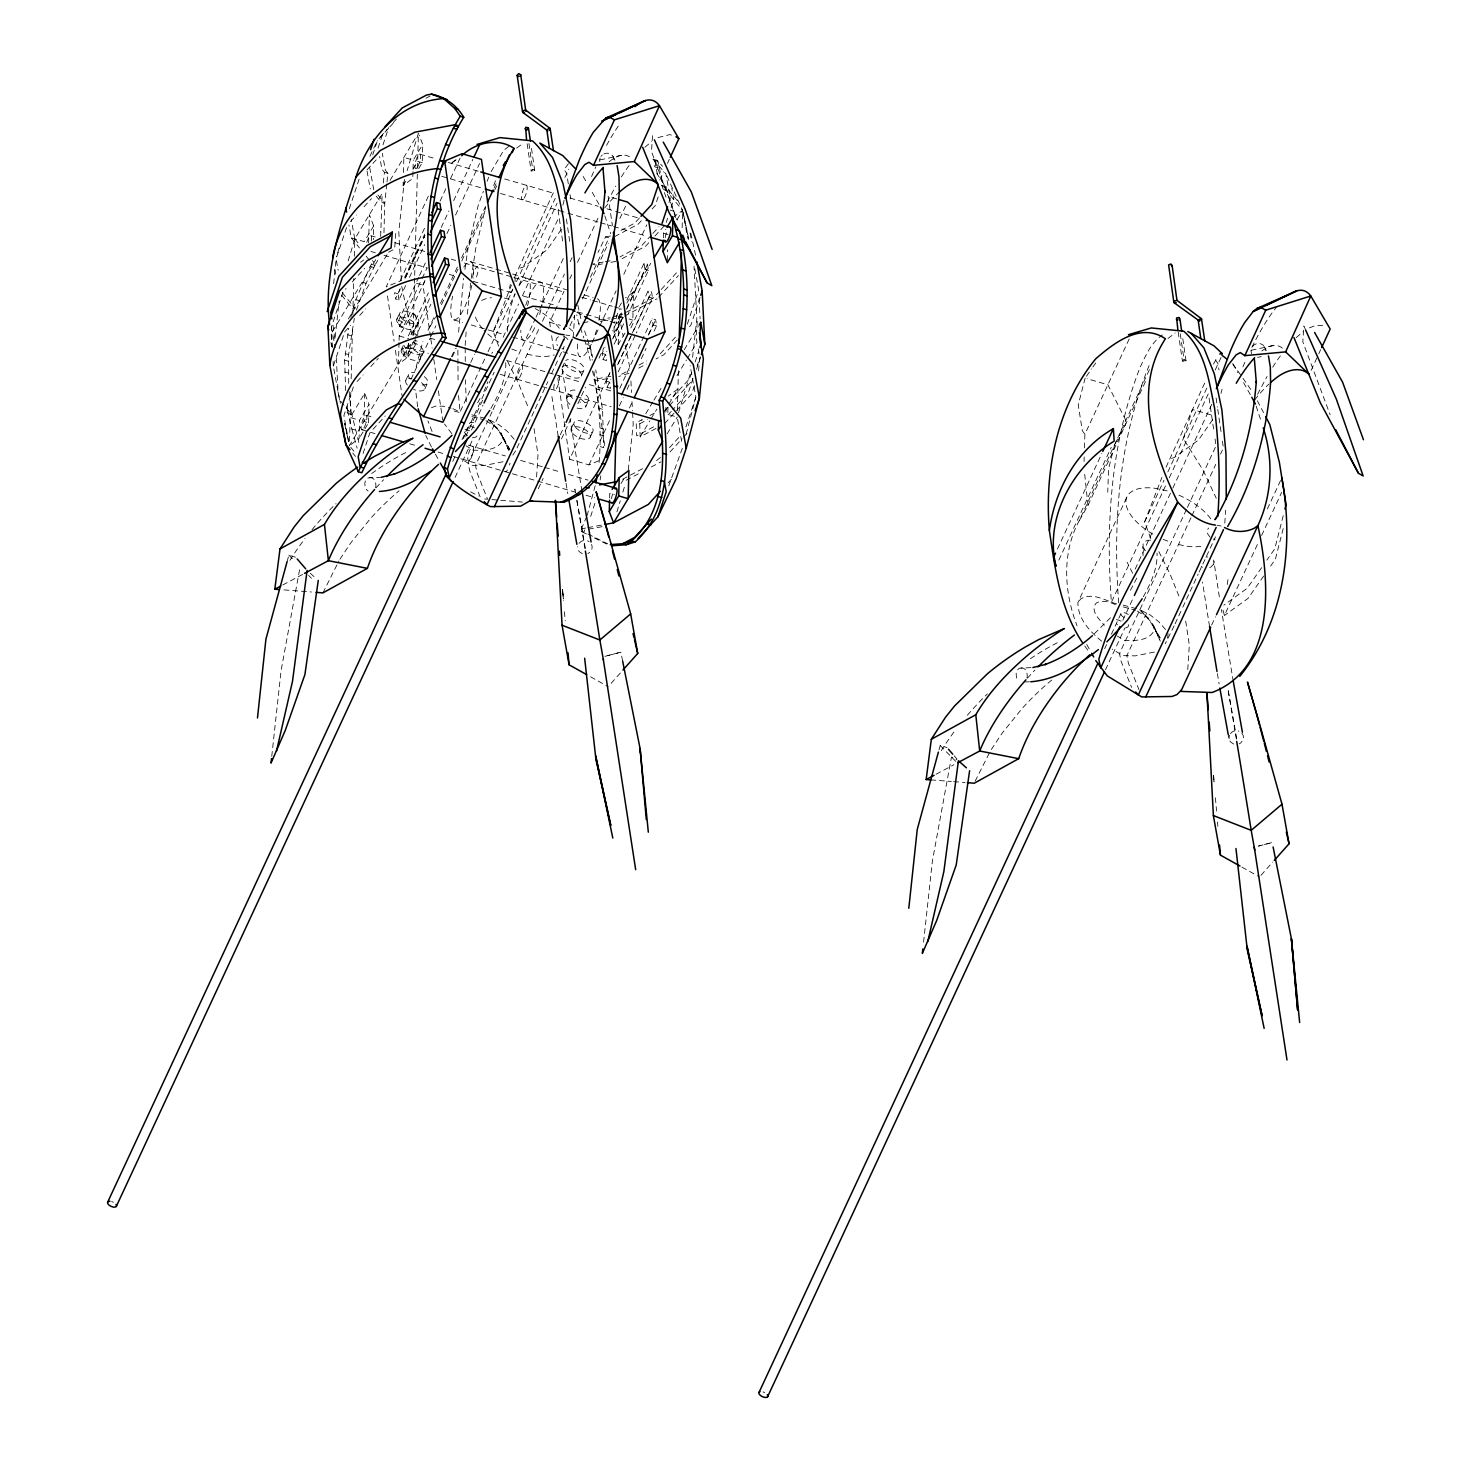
<?xml version="1.0" encoding="UTF-8"?>
<svg xmlns="http://www.w3.org/2000/svg" width="1471" height="1471" viewBox="0 0 1471 1471"><rect width="100%" height="100%" fill="white"/><g stroke="black" fill="none" stroke-linecap="round" stroke-linejoin="round"><path stroke-width="0.75" stroke-dasharray="5 3.75" d="M350.797 392.408L349.418 445.639L411.898 341.787M351.164 378.746L352.525 326.323M352.819 314.941L353.776 278.479M354.346 256.248L354.805 238.927L351.256 219.547M351.017 444.463L359.089 438.542L359.568 420.228L369.019 404.507L364.698 393.309L350.153 417.488L359.568 420.228M364.698 393.309L363.962 421.478L368.541 422.821L359.089 438.542M368.614 242.899L369.35 214.748L373.671 225.946L373.321 239.681M368.541 422.821L369.019 404.507M380.658 236.39L382.147 193.767M399.027 342.449L398.476 364.109L408.147 356.993L417.599 341.29L414.546 340.389M399.082 340.279L399.211 335.94L413.756 311.778L418.077 322.976L417.654 338.992M412.983 171.574L412.799 178.432L403.128 185.548L403.238 181.209M403.459 172.548L403.863 157.379L413.277 160.137L422.729 144.415L419.125 135.075M408.147 356.993L408.497 343.276M413.038 169.275L413.277 160.137M413.13 335.609L414.638 277.596M414.693 275.316L417.433 170.489M417.488 168.209L418.408 133.199L407.136 170.581M418.702 168.613L422.251 162.711L422.729 144.415M609.638 497.915L609.748 493.337L614.345 494.679M624.973 333.126L618.261 344.288L613.922 333.071L614.234 321.634M618.261 344.288L618.997 316.118L621.222 312.404L612.616 330.846M629.441 325.679L632.806 320.108L633.541 291.938L625.469 297.859M675.612 217.634L665.958 187.497L656.985 173.725L658.383 161.332L652.517 158.739L655.055 161.828L657.372 174.516M663.347 237.806L663.458 233.227L665.83 229.311M667.374 260.588L667.65 249.739M667.963 407.522L667.779 414.381L675.318 416.587M677.377 410.63L678.407 370.729M682.139 227.729L682.544 212.578M1084.053 461.489L1084.182 456.948M1084.458 447.901L1084.881 434.313L1129.949 337.3M599.138 462.409C601.694 431.757 599.267 400.884 592.537 370.913M600.205 446.596L603.717 447.625L602.54 409.269L595.737 369.809M514.17 439.204L507.385 431.389L499 424.77L488.372 419.345L500.71 432.676L502.696 436.905L502.438 440.932C496.628 450.733 483.205 450.439 473.202 450.181L466.05 445.805M1165.51 629.533L1158.725 621.7L1150.34 615.08L1139.694 609.674L1152.05 623.005L1154.036 627.216L1153.779 631.261C1147.968 641.062 1134.546 640.749 1124.524 640.51L1117.372 636.116M652.536 135.663L651.488 151.55L677.193 220.154M1126.565 497.75L1077.912 602.43C1077.691 618.813 1089.993 631.592 1101.816 641.282M458.603 332.133L463.567 278.405M465.167 345.483L466.105 332.041M467.355 314.15L470.922 280.556M573.157 337.19L574.665 315.566M1224.791 523.18L1225.692 510.216M345.667 390.642L344.637 360.119L348.737 328.162M348.719 383.343L348.609 354.585L354.327 318.232M536.602 476.953L538 454.594L533.955 428.061M656.048 428.447L640.179 436.85L639.72 423.777L642.257 419.566L636.207 422.765L636.667 435.839L656.526 425.321M697.291 321.303L696.077 337.098L697.033 342.338L687.582 358.041M1187.759 669.544L1189.322 644.905L1185.277 618.39M333.641 283.627L336.124 259.061L338.183 270.259M698.541 370.839L699.865 357.766L697.125 366.022M1167.606 638.138L1168.066 633.688M383.287 183.029L384.427 172.291L381.908 169.202L379.592 156.514M386.781 184.059L384.74 203.384L383.968 232.878L380.474 231.848M387.02 181.908L387.921 173.321L385.402 170.231L382.313 153.315M271.749 756.351L281.053 670.794L299.735 568.909M335.186 337.337L339.157 300.985M404.488 179.37L398.788 231.627L401.344 279.545M628.264 469.856L633.21 424.42L632.604 413.02M692.602 357.324L696.813 318.711L694.036 266.233M923.567 942.176L932.375 861.123L951.48 757.032L956.702 759.808M1227.255 584.539L1228.046 579.004M464.91 269.432L468.219 247.018L478.24 205.26L483.389 191.322M471.253 278.313L475.574 249.151L485.595 207.411M416.183 366.867L422.913 341.327M600.113 479.951L600.793 475.869M595.203 485.687L587.168 515.383M1085.12 378.121L1078.243 405.003L1082.325 430.672L1084.881 434.313M1220.985 393.382L1222.052 389.245M1283.245 515.641L1274.769 548.83L1266.88 560.12M1283.208 528.622L1275.357 559.311L1268.848 568.615M338.992 248.139L336.694 256.873L346.751 226.994M350.815 317.203L355.853 299.698L370.122 266.416L372.071 263.107L375.565 264.136L378.966 258.363M686.148 434.147L695.875 396.986L690.138 365.617M287.047 561.793L288.868 555.155L295.708 557.27M938.994 749.897L940.19 745.484L947.048 747.599M348.167 260.9L354.805 238.927L383.159 191.8M616.919 511.853L620.229 500.857M622.877 492.068L624.862 485.467M678.536 412.726L691.131 370.968M356.46 310.105L366.058 283.351L375.565 264.136L372.42 260.588M1114.632 444.922L1108.546 468.9L1107.773 492.252M590.68 516.413L595.865 500.324M349.289 208.79L359.439 178.12M372.733 154.896L377.569 140.278L388.252 128.621M378.047 148.075L382.313 135.167M382.975 144.802L388.657 127.591M332.428 347.726L331.398 327.058L343.019 291.975L346.108 288.61M339.488 399.671L333.329 366.077L344.655 331.876L350.668 325.293M353.371 386.891L343.901 415.521L348.627 441.337M363.043 453.509L369.957 432.639M658.144 196.893L655.294 205.499L650.642 210.574M668.956 202.538L670.335 198.364L665.848 173.78L652.517 158.739M666.253 222.342L667.632 218.168M671.089 207.742L673.847 199.394L671.806 188.214M687.343 324.172L698.67 289.971L694.569 267.575M700.049 297.418L690.855 325.201L687.84 328.493M691.664 372.42L689.605 378.672L670.427 399.652M695.121 362.013L698.56 351.587M693.025 378.415L688.244 392.849L672.817 409.729M696.537 369.276L700.692 356.791M694.477 385.623L691.738 393.879L663.973 424.255M685.964 426.921L695.875 396.986M668.735 485.89L682.709 447.258M498.669 346.181L493.263 331.637L511.43 285.025M1150.782 538.588L1144.603 521.966L1161.925 477.376M487.122 181.301L488.685 177.2M493.686 185.493L496.04 179.352M586.433 533.991L580.493 531.068L586.341 517.314M602.062 526.673L584.851 529.873L583.987 532.079L580.493 531.068M483.867 391.782L487.912 381.706M1136.807 578.085L1128.919 593.144M514.74 276.861L554.493 190.255M1166.062 467.171L1205.834 380.566M322.921 592.887L338.9 561.003M975.126 781.175L990.222 751.332M1149.072 365.617C1118.585 440.73 1112.738 524.264 1118.769 604.434C1106.523 601.731 1093.431 591.526 1080.762 598.936L1077.912 602.43M590.423 277.192L608.994 237.916L605.5 236.905L598.035 252.424M1149.421 369.699L1079.365 520.44C1061.602 552.857 1064.066 592.169 1077.048 625.763M1115.239 443.415L1126.676 422.085L1107.902 384.777L1087.198 378.727M659.817 180.014L663.623 171.739M667.429 163.465L669.323 159.346M1311.157 370.343L1317.814 355.853M1318.77 353.794L1320.664 349.657M428.374 196.158L386.193 286.919L401.693 280.373M400.277 280.428L425.045 227.141M404.599 277.486L424.714 234.165M440.068 201.159L445.805 188.784M450.604 178.469L460.184 157.857M405.628 285.576L398.972 299.919L395.46 298.889L400.222 288.647M404.985 278.405L424.99 235.36M398.972 299.919L398.071 293.759L399.965 289.658M405.683 277.357L424.733 236.371M409.434 277.375L424.678 244.591M396.821 319.281L399.616 313.268M441.226 227.472L448.894 210.96M453.693 200.644L472.871 159.364M424.917 280.52L403.017 327.665L399.505 326.636L398.623 320.476L418.61 277.449M419.566 275.39L426.241 261.047M399.505 326.636L421.166 280.52M422.122 278.46L426.884 268.218M430.525 336.859L422.986 285.209L424.898 281.071M446.945 233.632L450.788 225.376M455.569 215.06L479.546 163.502M401.27 349.877L403.146 345.869M408.368 335.921L428.374 292.894M413.737 341.07L407.062 355.412L403.569 354.382L409.012 343.092M412.836 334.91L430.231 297.013M414.675 339.01L430.874 304.184M433.78 317.754L428.043 330.129L435.6 316.909M440.491 303.32L457.738 266.233M461.563 257.977L485.504 206.455M494.127 187.902L496.04 183.783M405.739 380.456L408.533 374.443M441.465 304.681L457.922 269.267M461.784 260.937L485.025 210.941M494.697 190.108L496.646 185.934M420.393 358.28L423.188 352.268M410.997 379.334L430.176 338.091M431.132 336.032L435.931 325.716M424.862 388.859L427.656 382.846M451.432 356.754L455.256 348.498M452.351 356.699L456.157 348.48M470.775 362.418L474.6 354.162M493.263 331.637L512.625 289.989M516.505 281.641L555.229 198.328M564.901 177.495L568.781 169.165M452.921 408.699L460.074 411.972L487.122 353.794M488.078 351.716L515.089 293.612M518.895 285.392L557.086 203.237M503.156 337.245L518.601 304.001M522.444 295.763L558.704 217.708M462.023 439.664L469.782 423.004A4.818 2.317 24.9 0 1 476.935 424.292M452.774 461.361L455.661 455.146M463.365 438.579L494.182 372.255M465.774 436.519L483.996 397.28M471.492 429.992L483.04 405.132M455.091 477.413L473.478 437.843M492.086 411.751L468.146 463.236L469.764 470.922L480.245 497.088M493.042 409.692L535.113 319.152M536.069 317.111L541.806 304.773M542.744 302.732L564.699 255.494M538.643 329.522L475.501 465.388L477.119 473.074L487.6 499.221L483.573 498.908M542.468 321.303L547.23 311.043M548.187 308.984L564.423 274.066M570.141 261.746L572.054 257.627M550.319 326.709L549.658 322.223L564.037 291.276M569.792 278.902L571.704 274.783M577.459 262.408L599.506 214.95M569.976 325.808L574.756 315.493M582.424 298.999L608.314 243.303M619.824 218.554L625.561 206.179M517.02 447.975L534.341 410.703M535.297 408.625L547.819 381.706M551.662 373.432L558.41 358.924M559.366 356.865L564.184 346.512M562.198 367.603L564.993 361.59A10.444 5.038 24.9 0 0 577.037 371.887A10.444 5.038 24.9 0 0 581.983 364.863A10.444 5.038 24.9 0 0 565.747 360.505M592.169 342.412L598.881 327.978M599.837 325.918L616.128 290.853M623.814 274.341L646.817 224.842M566.648 398.2L569.442 392.187M581.302 376.006L584.097 369.993M560.322 434.772L565.14 424.402M538.331 488.721L543.148 478.369M561.462 438.983L571.079 418.26M577.827 403.753L585.532 387.167M599.01 358.152L603.827 347.8M602.135 353.389L605.629 354.401L606.53 360.579L603.036 359.549L602.135 353.389L604.986 347.23M626.903 300.102L644.041 263.199L647.553 264.228L648.454 270.388L628.448 313.433M603.036 359.549L606.843 351.348M612.561 339.047L623.042 316.504M626.848 308.303L644.942 269.377L644.041 263.199M571.116 428.778L573.911 422.765M613.26 338.017L625.635 311.374M626.591 309.315L647.553 264.228M614.161 344.177L623.686 323.675M577.037 408.074A10.444 5.038 24.9 0 0 585.771 406.603L588.565 400.59A10.444 5.038 24.9 0 0 583.123 392.886M598.697 460.809L589.007 464.891L569.645 459.246L609.913 372.604M606.181 381.136L609.693 382.147L610.594 388.326L607.082 387.296L606.181 381.136L609.987 372.935M630.949 327.849L648.086 290.964L651.598 291.975L652.499 298.135L636.299 332.979M607.082 387.296L610.888 379.095M617.563 364.753L648.987 297.124L648.086 290.964M618.261 363.705L632.548 332.961M633.505 330.92L651.598 291.975M618.206 371.924L635.343 335.039M590.239 437.181L593.015 431.168M619.751 388.381L652.149 318.711L655.643 319.722L656.544 325.882L653.676 332.041M648.27 335.112L653.032 324.87L652.149 318.711M648.968 334.064L655.643 319.722M589.007 464.891L610.097 419.511M619.401 405.812L623.208 397.63M627.014 389.429L629.864 383.269M641.301 358.685L646.063 348.443M629.459 408.037L632.328 401.84M1057.465 548.977L1101.834 453.509M1058.844 560.12L1111.285 447.276M1079.365 520.44L1087.952 505.417L1146.994 378.341M1213.501 364.054L1217.583 356.975M1144.603 521.966L1163.966 480.3M1167.827 471.97L1207.526 386.56M1215.267 369.901L1221.077 357.398M1165.455 485.982L1111.414 602.283C1105.365 523.511 1111.249 441.686 1140.025 367.511C1145.633 355.596 1151.241 342.375 1162.439 334.947M1169.28 477.762L1208.408 393.566M1135.171 569.112L1170.898 492.252M1172.81 488.133L1211.957 403.918M1104.647 648.729L1106.578 644.574M1111.432 634.148L1121.104 613.315M1122.814 620.321L1133.424 597.52M1105.457 669.82L1124.819 628.154M1186.453 509.481L1119.486 653.565L1121.086 661.251L1131.585 687.398M1187.41 507.421L1216.039 445.805L1215.046 438.983M1190.94 517.792L1126.841 655.717L1128.441 663.403L1138.94 689.55M1191.896 515.733L1215.745 464.376M1220.525 454.116L1222.438 450.016M1174.134 625.874L1165.253 643.746M1175.09 623.796L1181.82 609.307M1182.794 607.229L1198.185 574.095M1199.141 572.035L1215.506 536.823M1211.644 625.083L1215.506 616.79M1267.358 508.948L1281.829 477.818M1222.989 610.134L1224.424 615.485L1257.779 543.682M1261.603 535.481L1281.627 492.399M369.938 156.22L377.569 140.278M607.137 202.134L615.742 186.1M1257.54 394.302L1267.083 376.429M491.112 171.647L503.854 150.134L511.117 144.618M477.579 402.833L480.723 397.299M490.836 408.46C499.092 394.099 506.962 377.753 505.638 360.726M1143.298 596.803C1150.745 583.564 1157.695 568.578 1157.033 553.022M339.966 559.201L350.723 542.964L370.416 518.583A140.186 65.386 -49.6 0 1 399.064 490.854M991.307 749.511L1002.045 733.294L1021.738 708.912A140.186 65.386 -49.6 0 1 1052.041 679.786M390.054 180.326L416.164 136.932M373.671 225.946L364.22 241.667L351.293 237.897L348.94 224.989M403.128 185.548L407.596 178.101M413.186 168.816L417.672 161.369L422.251 162.711M375.749 259.613L331.214 333.641L331.674 346.715L334.211 342.486M348.388 318.931L387.369 254.17M410.979 334.763L418.077 322.976M619.126 306.906L621.498 302.971M626.83 303.1L650.789 263.254M677.009 219.694L682.599 210.408L665.848 173.78M613.922 333.071L623.391 317.35M645.751 413.737L652.756 402.098M653.915 400.167L662.079 386.597M684.254 349.749L698.247 326.488M640.179 436.85L649.796 420.853M650.973 418.886L656.893 409.085M676.954 375.712L686.405 360.009M621.056 483.518L624.403 477.946M663.384 413.149L667.871 405.702M668.992 403.845L677.947 388.969L668.257 396.085M667.135 433.871L677.212 417.139M621.387 176.906L623.722 173.192A140.186 46.245 -71.2 0 1 629.625 164.752M1272.709 367.235L1275.044 363.502A140.186 46.245 -71.2 0 1 1280.965 355.081M512.864 455.127L516.064 450.052M561.26 229.494L547.083 249.794L522.959 267.226L518.049 268.678M1086.407 376.282L1091.574 368.89M1092.861 367.051L1096.722 361.517M1212.6 419.805L1198.405 440.105L1174.299 457.536L1169.371 459.007M1261.622 567.641L1247.169 588.308L1223.817 605.188M1263.644 576.08L1248.015 598.421L1224.424 615.485M1213.465 564.331L1211.203 566.776A7.337 5.829 -8.5 0 1 1209.603 567.622M568.413 163.704L564.092 169.625L566.629 173.247L568.339 183.949M380.345 137.116L387.278 129.172M611.145 683.316L621.479 671.714M1260.996 875.282L1272.801 862.024M1110.421 617.802L1092.438 635.637M393.309 122.516L396.398 119.133M389.778 126.947L394.338 121.946M367.033 169.827L376.135 159.879M350.466 221.569L356.478 214.987M363.999 206.767L371.519 198.548M352.268 281.862L364.606 268.366M359.696 315.419L365.709 308.836M357.085 381.541L363.153 374.903M370.747 366.61L378.323 358.317M373.009 429.311L385.2 415.962M639.407 218.002L634.773 223.096L618.555 231.683M641.356 220.724L638.267 224.107L613.94 236.996M651.377 235.084L642.239 245.087L619.99 256.873M652.903 233.411L659.008 226.736M648.785 242.77L645.732 246.098L619.438 260.036M654.889 236.096L665.554 224.438M659.744 291.111L653.676 297.73L624.77 313.047M661.27 289.438L677.947 271.197M658.695 297.105L678.425 275.537M660.277 353.776L676.825 335.701M677.322 340.003L663.77 354.805L656.048 358.906M665.076 410.354L668.018 407.118M669.507 405.5L693.098 379.702M668.183 414.785L671.272 411.42M660.497 457.499L653.62 462.85M669.526 447.644L680.043 436.115M670.004 451.946L682.048 438.799M683.555 437.144L688.06 432.217M668.018 482.893L672.56 477.928M579.114 543.332L580.42 542.008A7.337 7.171 -12.6 0 1 585.697 540.445M1230.455 733.643L1231.742 732.319A7.337 7.171 -12.6 0 1 1238.858 731.161M644.868 147.265L651.635 141.584M1296.208 337.576L1302.957 331.913M558.465 336.767L557.252 337.723A7.52 6.031 37.7 0 0 556.59 343.901L557.509 345.501M516.652 148.148L522.095 144.011M1167.992 338.459L1175.237 332.961M455.569 160.008L450.549 163.814L456.12 159.787M360.524 262.334L363.742 259.962M672.909 217.524L682.599 210.408L661.821 185.181L666.216 197.813M282.763 584.98L302.585 574.425M936.071 774.242L953.925 764.736M425.965 98.226L430.01 96.075M388.546 252.203L394.596 249.004L395.809 233.135M612.359 317.35L622.84 314.077M624.421 316.118L657.188 298.76M621.589 374.278L629.331 370.177M639.002 365.065L646.744 360.965M628.963 373.248L618.684 376.502M638.635 368.136L646.376 364.036M649.98 415.466L655.772 412.395M639.72 423.777L647.516 419.64M622.674 479.233L628.466 476.163M630.397 475.151L643.949 467.962M626.168 480.263L639.701 473.092M651.322 466.951L660.994 461.82M622.656 661.123L620.872 652.168L605.151 656.287M431.408 407.798L435.361 406.161L443.359 406.198L451.009 408.184M658.07 137.557L669.618 134.633L674.564 135.792M1309.392 327.886L1315.423 325.551L1324.249 325.716M503.027 461.729L484.106 465.535L471.529 465.314L460.809 458.731M1125.48 627.915L1126.878 627.473A7.024 3.347 9.2 0 0 1128.055 624.2L1127.135 623.299M1154.349 652.058L1135.447 655.864L1122.869 655.643L1112.15 649.06M381.541 477.229L368.246 477.928A6.914 5.443 88.5 0 0 364.79 483.389L365.157 487.048A7.337 5.792 88.5 0 0 368.191 491.038M1030.895 667.595L1019.568 668.257A6.914 5.443 88.5 0 0 1016.13 673.718L1016.479 677.377A7.337 5.792 88.5 0 0 1018.245 680.374M604.912 656.342L620.872 652.168M1258.238 846.138L1272.194 842.497L1258.698 846.027M599.837 159.934L621.608 155.282M1251.177 350.263L1272.948 345.611M605.5 236.905L610.447 235.985M603.184 262.077L592.445 264.081L595.957 265.111L602.393 263.897M605.335 261.691L613.922 260.091M610.98 262.316L617.415 261.103M588.014 321.873L578.636 323.473L576.742 314.904M599.083 319.814L610.134 317.754M600.37 321.266L609.215 319.612M611.421 319.207L622.49 317.148L615.926 315.217M610.906 376.263L593.806 379.463L597.3 380.474L610.134 378.084M585.66 528.052L581.358 528.843L584.851 529.873M587.812 527.648L602.853 524.853M472.467 437.806L475.538 437.163A7.024 3.347 9.2 0 0 476.714 433.89M1024.478 681.937L1030.748 681.772M1150.506 540.17L1148.649 540.188A6.914 5.608 -2.1 0 0 1143.114 543.792L1143.041 555.707M369.662 477.523L371.133 477.597A7.337 5.792 88.5 0 1 375.583 482.157L375.932 485.816A6.914 5.443 88.5 0 1 375.546 487.581M1021.003 667.852L1022.474 667.926A7.337 5.792 88.5 0 1 1026.905 672.468L1027.273 676.127A6.914 5.443 88.5 0 1 1026.887 677.91M283.977 589.908L311.466 592.004M930.738 779.887L951.351 781.45M953.649 781.634L965.105 782.498M491.958 499.588L498.485 500.103M500.655 500.287L522.407 502.052M471.823 414.804L486.349 418.702M471.878 416.624L484.272 419.86M1123.164 605.133L1137.671 609.031M1123.219 606.935L1135.594 610.189M565.802 335.039L569.81 335.682M1217.142 525.349L1221.132 525.993M504.332 298.061L512.221 299.771M1167.183 490.891L1155.673 488.372A48.598 23.407 24.9 0 0 1125.867 501.887A48.598 23.407 24.9 0 0 1155.507 535.665M527.188 354.162L535.076 355.89A48.598 23.407 24.9 0 0 554.254 354.934M1178.528 544.491L1186.417 546.201A48.598 23.407 24.9 0 0 1203.609 545.815M454.263 411.089L460.644 412.763M629.036 319.005L632.806 320.108M399.211 335.94L408.625 338.698M658.217 167.878L654.724 166.848L654.889 160.302L658.383 161.332L662.502 166.37M661.821 185.181L665.775 186.431L677.966 201.435M662.446 186.468L665.958 187.497M663.568 189.63L667.062 190.66M670.188 210.096L673.7 211.107M616.735 198.898L608.13 196.397L612.396 225.596M419.879 154.161L435.122 158.611M448.159 162.435L480.796 171.96M504.718 178.947L554.769 193.584M570.013 198.033L598.292 206.289M606.99 208.827L613.517 210.739M615.687 211.383L639.609 218.37M441.76 176.318L448.269 178.212M450.457 178.855L483.076 188.398M500.489 193.473L565.765 212.541M567.935 213.185L598.403 222.084M600.573 222.728L611.44 225.89M613.628 226.534L646.247 236.059M384.427 172.291L387.921 173.321M1211.038 414.914L1192.393 409.471L1183.328 438.634L1202.965 470.003L1216.278 498.228M644.942 269.377L648.454 270.388M648.987 297.124L652.499 298.135M470.683 261.764L571.116 291.093M584.244 294.936L592.997 297.491M370.839 235.691L375.179 236.96M394.761 242.697L425.211 251.596M451.321 259.209L455.661 260.496M464.376 263.033L564.459 292.269M581.854 297.363L590.551 299.9M592.739 300.544L612.322 306.262M614.492 306.887L621.019 308.8M653.032 324.87L656.544 325.882M370.949 251.486L375.289 252.755M383.986 255.31L427.509 268.016M449.262 274.378L453.601 275.647M473.202 281.366L514.537 293.446M523.235 295.984L555.873 305.527M577.625 311.889L584.152 313.783M586.322 314.426L608.075 320.788M610.244 321.414L616.772 323.326M371.372 264.284L374.884 265.313M370.122 266.416L373.634 267.446M416.532 283.315L422.986 285.209M549.658 322.223L560.414 325.367M362.546 282.322L366.058 283.351M584.502 339.93L587.223 347.965L590.735 348.995L592.739 357.324M398.071 293.759L394.559 292.729L395.46 298.889M453.73 319.851L462.482 322.406M471.235 324.962L504.075 334.561M512.57 337.043L580.42 356.865M355.853 299.698L359.347 300.728M398.623 320.476L402.116 321.505L403.017 327.665M430.433 338.183L434.791 339.452M506.576 360.432L580.549 382.055M589.246 384.593L613.186 391.58M596.16 388.896L599.672 389.925M410.961 348.259L428.374 353.334M500.158 374.314L574.131 395.938M576.319 396.563L611.109 406.731M347.505 334.744L350.999 335.774M599.028 408.239L602.54 409.269M345.115 353.573L348.609 354.585M600.058 428.061L603.551 429.072M344.637 360.119L348.149 361.149M599.782 434.662L603.275 435.692M344.674 371.942L348.167 372.954M366.15 415.263L372.678 417.176M468.385 445.143L505.399 455.955M520.624 460.405L542.376 466.767M544.546 467.392L559.771 471.842M568.468 474.379L588.051 480.116M347.174 406.033L347.597 410.427L351.109 411.457L358.906 442.808M361.903 429.789L368.43 431.702M370.618 432.327L374.958 433.596M409.765 443.782L416.293 445.676M438.045 452.038L444.573 453.951M453.27 456.488L459.798 458.4M461.968 459.026L575.106 492.086M585.991 495.267L594.689 497.805M347.597 410.427L351.826 429.017L355.32 430.028M663.458 233.227L668.055 234.588M1163.12 539.397L1171.173 542.339M511.779 349.068L519.851 352.029M1115.459 604.673C1109.63 601.915 1102.331 599.598 1096.318 603.018C1089.459 610.3 1099.756 619.824 1104.335 625.322M587.94 534.047L607.725 543.829M594.339 537.908L608.185 544.766M1233.654 744.087L1230.657 742.028A6.914 6.748 -12.6 0 1 1229.554 735.243M587.517 540.832L589.172 541.659M582.332 553.758L579.317 551.699A6.914 6.748 -12.6 0 1 577.772 546.679M1137.377 611.09L1148.281 618.206L1159.939 637.752M486.037 420.761L496.941 427.896L509.683 449.354M576.889 312.293L582.645 315.438M470.646 491.829L478.332 496.021M1241.929 867.136L1259.525 876.937M590.606 676.807L608.185 686.626M1201.163 566.372L1202.487 567.328M569.001 327.868L573.911 332.189M586.984 343.662L590.257 346.549L592.243 360.138M310.289 573.267L316.67 578.949M467.484 435.655L466.105 434.405A7.024 2.501 37.3 0 1 463.843 430.12M1139.694 609.674L1148.281 618.206M488.372 419.345L496.941 427.896M940.19 745.484L955.709 761.353M288.868 555.155L294.513 560.929M308.597 575.363L311.429 578.25M1210.1 537.209L1207.912 534.23A7.52 6.031 37.7 0 1 1208.592 528.052M567.88 339.507L566.611 338.128A7.061 5.645 37.7 0 0 563.375 336.326M451.762 433.577L444.481 423.997M954.164 755.818L957.014 759.091M656.029 159.751L658.548 162.858L662.41 183.985M377.9 194.963L384.74 203.384L381.246 202.373L373.027 192.26M354.805 238.927L360.23 245.583M351.293 237.897L359.439 247.9M366.205 256.23L370.269 261.231M342.265 292.674L355.044 308.358M341.603 295.138L352.948 309.075M340.812 401.326L344.839 406.253M346.163 407.89L351.514 414.473L348.02 413.461L345.336 410.17M350.778 447.331L354.897 452.388M352.764 453.05L355.504 456.433M1232.661 363.576L1241.653 376.392M1242.94 378.231L1251.913 391.065M1215.414 359.935L1217.97 363.576L1218.981 369.993M1084.807 645.971L1088.632 651.451M1158.872 551.607L1169.85 573.616L1179.393 597.189M507.532 361.296L518.509 383.306L528.825 408.92M1233.011 364.256L1237.902 372.733M583.16 176.465L586.561 182.404M1243.565 382.625L1250.755 395.46M592.225 192.315L599.433 205.149M1132.596 573.175L1127.117 562.216M1086.738 644.463L1090.655 651.543M435.398 454.153L439.333 461.232M1160.141 637.954L1152.05 623.005L1160.288 641.099M509.83 449.519L500.71 432.676L508.948 450.788M431.463 447L425.726 435.453M1257.337 400.792L1263.552 412.616M1264.582 347.046L1266.255 350.65M613.242 156.717L614.915 160.321M1154.036 627.216L1160.325 641.172M502.696 436.905L508.984 450.843M1305.715 330.166L1303.876 325.992L1302.81 341.86L1330.133 414.767M432.069 431.518L427.914 420.853M1256.16 406.106L1261.401 422.103M604.838 215.777L610.686 233.724M1186.012 360.763C1181.268 356.295 1183.015 366.5 1186.012 360.763L1182.353 335.682M534.69 170.434C529.946 165.966 531.693 176.189 534.69 170.434L531.031 145.372M584.594 330.901L590.735 348.995M580.401 327.868L583.822 337.925M578.636 323.473L579.114 324.981M351.826 429.017L357.177 448.177M587.223 347.965L590.239 360.45M1228.23 734.636L1229.149 738.791M577.864 305.214L581.192 320.2M690.818 233.319L695.562 255.2M688.741 238.854L683.077 212.596L688.722 239.405M344.674 423.758L348.462 441.263L344.692 423.335M618.997 316.118L623.244 336.197M625.12 345.115L630.305 369.662M401.693 286.385L412.064 335.48M417.69 406.805L415.521 389.466M338.091 392.095L340.445 403.256M690.028 232.951L691.609 241.557M682.599 210.408L687.711 238.376M698.247 348.958L699.461 355.559M677.598 419.29L682.323 445.106M369.699 167.565L373.781 189.924M367.014 171.004L370.287 188.895M334.671 269.248L335.903 275.96M332.998 325.22L334.873 339.084M331.398 327.058L335.186 347.744M330.92 342.578L331.674 346.715M1233.305 681.514L1221.39 609.546M1217.363 673.571L1219.11 683.868M581.983 491.204L570.049 419.217M566.022 483.242L567.769 493.539M1209.53 626.444L1202.487 582.093M558.189 436.115L551.478 393.897M1219.349 596.803L1213.924 561.426M570.031 194.65L570.711 198.934M568.358 408.625L562.602 371.115M1087.952 505.417L1084.568 472.908M1216.094 397.979L1217.418 407.062M1217.749 409.343L1221.077 432.051M1222.401 441.135L1223.394 447.956M1209.07 398.108L1213.722 429.9M1180.275 333.825L1184.247 361.057M1178.179 331.968L1182.463 361.351M593.898 371.464L604.802 446.209M566.427 219.014L570.068 244.002M558.079 210.059L562.713 241.851M528.935 143.514L532.907 170.728M527.17 143.809L531.141 171.022M551.625 335.701L553.923 351.422M557.858 378.378L569.645 459.246M430.838 339.121L432.161 348.094M433.798 359.329L436.74 379.555M438.376 390.771L442.642 419.989M407.062 355.412L406.161 349.252L402.668 348.222L403.569 354.382M387.498 295.965L394.118 341.272M395.442 350.337L402.043 395.644M349.16 391.672L351.109 411.457M466.27 401.73L465.406 379.775M458.529 395.46L460.074 411.972M1213.63 777.056L1214.053 781.91L1213.575 775.272M1215.414 797.797L1216.554 811.091M1217.492 821.976L1217.878 826.334M562.676 591.287L563.467 600.352M564.441 611.697L565.213 620.762M562.566 589.724L563.319 598.605L562.602 589.466M1213.538 775.658L1213.906 780.035M630.912 381.063L631.519 392.481M631.997 401.601L632.493 410.74M336.271 357.876L337.981 389.815M699.111 298.852L700.104 318.839M333.108 361.48L333.329 366.077M465.185 347.763L465.277 361.48M457.867 350.19L457.959 363.907M457.977 366.187L458.069 379.904M111.631 1201.586A4.818 2.317 24.9 0 1 113.377 1202.285M474.434 427.84A4.818 2.317 24.9 0 1 469.782 423.004M597.373 298.778A30.247 7.98 -73.7 0 1 598.881 320.586M596.564 330.037A30.247 7.98 -73.7 0 1 594.1 337.466M591.287 344.251A30.247 7.98 -73.7 0 1 577.754 342.651M588.565 400.59A10.444 5.038 24.9 0 1 579.831 402.061M572.752 398.402A10.444 5.038 24.9 0 1 575.694 390.164M562.952 366.518A10.444 5.038 24.9 0 1 578.618 370.324A10.444 5.038 24.9 0 1 575.841 378.102A10.444 5.038 24.9 0 1 562.069 368.982M580.328 398.898A10.444 5.038 24.9 0 1 585.771 406.603M569.957 404.415A10.444 5.038 24.9 0 1 572.899 396.177M519.428 285.245A30.247 7.98 -73.7 0 1 529.358 280.556A30.247 7.98 -73.7 0 1 527.574 305.747M507.679 331.398A30.247 7.98 -73.7 0 1 515.015 294.2M463.77 267.134A30.247 7.98 -73.7 0 1 473.092 278.203M471.805 285.429A30.247 7.98 -73.7 0 1 456.01 319.428A30.247 7.98 -73.7 0 1 452.608 296.186M412.799 342.394A10.444 5.038 24.9 0 1 423.299 350.889A10.444 5.038 24.9 0 1 414.454 353.739A10.444 5.038 24.9 0 1 403.955 345.225M424.347 376.631A10.444 5.038 24.9 0 1 427.344 383.435A10.444 5.038 24.9 0 1 418.922 384.317M410.133 379.04A10.444 5.038 24.9 0 1 414.785 372.439M421.552 382.644A10.444 5.038 24.9 0 1 424.089 389.944A10.444 5.038 24.9 0 1 413.59 389.41M407.338 385.053A10.444 5.038 24.9 0 1 411.99 378.452M525.754 305.288A30.247 7.98 -73.7 0 1 540.206 282.138A30.247 7.98 -73.7 0 1 541.843 305.894M540.96 309.664A30.247 7.98 -73.7 0 1 538.735 317.258M534.653 327.702A30.247 7.98 -73.7 0 1 520.826 330.24M621.608 312.918A7.557 1.986 -73.7 0 1 617.342 323.215A7.557 1.986 -73.7 0 1 616.974 315.511A7.557 1.986 -73.7 0 1 621.442 309.186M665.811 407.228A7.557 1.986 -73.7 0 1 665.664 412.763M611.495 498.779A7.557 1.986 -73.7 0 1 613.609 491.516M665.223 237.677A7.557 1.986 -73.7 0 1 667.356 230.414M472.596 277.265A7.557 1.986 -73.7 0 1 475.96 267.851A7.557 1.986 -73.7 0 1 478.149 269.873A7.557 1.986 -73.7 0 1 475.17 279.637M366.794 242.402A7.557 1.986 -73.7 0 1 370.563 235.691A7.557 1.986 -73.7 0 1 371.115 241.612M413.958 334.432A7.557 1.986 -73.7 0 1 415.888 334.983M415.484 339.654A7.557 1.986 -73.7 0 1 411.531 348.149A7.557 1.986 -73.7 0 1 410.685 342.338M564.055 200.221A7.557 1.986 -73.7 0 1 562.639 205.793M558.796 210.243A7.557 1.986 -73.7 0 1 558.539 209.378M514.832 278.037A7.557 1.986 -73.7 0 1 514.997 281.752M512.883 289.015A7.557 1.986 -73.7 0 1 509.738 291.773A7.557 1.986 -73.7 0 1 510.363 284.363M513.839 277.762A7.557 1.986 -73.7 0 1 514.409 277.651M558.778 375.693A7.557 1.986 -73.7 0 1 558.759 382.865A7.557 1.986 -73.7 0 1 554.898 390.201A7.557 1.986 -73.7 0 1 554.254 384.299M509.996 463.144A7.557 1.986 -73.7 0 1 509.518 465.038M507.458 470.003A7.557 1.986 -73.7 0 1 505.491 471.75M591.563 176.538A155.08 40.894 -73.7 0 1 595.865 166.83M606.585 145.353A155.08 40.894 -73.7 0 1 619.769 123.95M609.086 161.865A157.71 41.574 -73.7 0 1 631.647 158.39M604.728 207.907A142.761 51.89 -71.6 0 1 619.052 192.407M563.761 348.976A7.061 5.645 37.7 0 1 562.014 348.682M603.809 153.977A7.226 6.767 -30.2 0 1 613.903 160.192M599.819 161.663A7.226 6.767 -30.2 0 1 600.131 158.077M600.977 156.422A7.226 6.767 -30.2 0 1 602.246 155.025M575.529 492.895A157.71 1.967 80.6 0 0 574.867 489.071A155.08 1.931 80.6 0 1 575.657 493.318M576.871 500.71A157.71 1.967 80.6 0 1 585.017 548.904M576.908 500.25A155.08 1.931 80.6 0 1 585.55 549.566M562.106 369.736A6.914 5.479 -8.5 0 1 562.124 374.02L559.881 376.466A7.337 5.829 -8.5 0 1 558.263 377.293M591.507 544.399A6.914 6.748 -12.6 0 1 591.636 549.676L589.43 552.581A7.337 7.171 -12.6 0 1 587.83 553.537M289.934 560.359A155.08 72.741 -44.3 0 1 305.067 538.46M312.054 529.67A155.08 72.741 -44.3 0 1 336.05 503.597M371.667 473.552A155.08 72.741 -44.3 0 1 408.662 451.082M376.08 487.839A157.71 73.991 -44.3 0 1 383.6 479.748M491.792 353.463A6.914 5.608 -2.1 0 1 492.675 352.139M465.057 429.385A7.612 2.703 37.3 0 1 469.12 430.69A7.612 3.622 9.2 0 1 471.033 430.966M498.779 342.191A48.598 23.407 24.9 0 1 484.051 330.313M482.653 328.787A48.598 23.407 24.9 0 1 474.71 313.819M481.661 300.47A48.598 23.407 24.9 0 1 491.516 297.712M535.242 308.597A48.598 23.407 24.9 0 1 560.341 329.798M563.816 336.565A48.598 23.407 24.9 0 1 564.717 340.114M762.971 1391.915A4.818 2.317 24.9 0 1 764.699 1392.614M1124.028 617.452A4.818 2.317 24.9 0 1 1121.454 612.984A4.818 2.317 24.9 0 1 1128.275 614.602M1242.903 366.867A155.08 40.894 -73.7 0 1 1246.323 359.053M1251.821 347.413A155.08 40.894 -73.7 0 1 1276.663 306.979M1261.897 350.981A157.71 41.574 -73.7 0 1 1282.969 348.701M1254.745 399.891A142.761 51.89 -71.6 0 1 1269.105 383.913M1215.101 539.305A7.061 5.645 37.7 0 1 1213.354 539.011M1252.317 346.751A7.226 6.767 -30.2 0 1 1265.244 350.521M1261.162 356.423A7.226 6.767 -30.2 0 1 1257.54 357.232M1251.729 353.665A7.226 6.767 -30.2 0 1 1251.067 350.19M1228.211 691.021A157.71 1.967 80.6 0 1 1236.357 739.214M1228.248 690.579A155.08 1.931 80.6 0 1 1236.89 739.895M1213.446 560.046A6.914 5.479 -8.5 0 1 1213.465 564.331M1205.871 557.104A7.337 5.829 -8.5 0 1 1207.728 556.994M1241.855 733.202A6.914 6.748 -12.6 0 1 1242.958 739.987L1240.77 742.91A7.337 7.171 -12.6 0 1 1239.152 743.866M941.256 750.688A155.08 72.741 -44.3 0 1 955.028 730.591M967.366 715.237A155.08 72.741 -44.3 0 1 987.372 693.926M1030.399 658.695A155.08 72.741 -44.3 0 1 1060.003 641.411M1027.42 678.168A157.71 73.991 -44.3 0 1 1034.94 670.077M1145.541 550.577A7.337 5.958 -2.1 0 1 1142.71 546.771M1116.397 619.714A7.612 2.703 37.3 0 1 1120.442 621.001A7.612 3.622 9.2 0 1 1122.355 621.277M1117.445 624.715A7.024 2.501 37.3 0 1 1116.324 623.465M1178.97 495.194A48.598 23.407 24.9 0 1 1211.681 520.109M575.51 427.362A10.444 5.038 24.9 0 0 592.261 432.253A10.444 5.038 24.9 0 0 582.645 421.294A10.444 5.038 24.9 0 0 575.51 427.362M572.715 433.375A10.444 5.038 24.9 0 0 589.466 438.266A10.444 5.038 24.9 0 0 579.85 427.307A10.444 5.038 24.9 0 0 572.715 433.375M401.197 317.865A10.444 5.038 24.9 0 0 417.948 322.756A10.444 5.038 24.9 0 0 408.331 311.797A10.444 5.038 24.9 0 0 401.197 317.865M398.402 323.877A10.444 5.038 24.9 0 0 415.171 328.769A10.444 5.038 24.9 0 0 405.536 317.81A10.444 5.038 24.9 0 0 398.402 323.877M402.87 354.456A10.444 5.038 24.9 0 0 419.621 359.365A10.444 5.038 24.9 0 0 410.004 348.388A10.444 5.038 24.9 0 0 402.87 354.456M524.228 198.107A7.557 1.986 -73.7 0 0 526.931 185.714A7.557 1.986 -73.7 0 0 521.984 193.915A7.557 1.986 -73.7 0 0 524.228 198.107M519.557 377.679A7.557 1.986 -73.7 0 0 522.242 365.268A7.557 1.986 -73.7 0 0 517.296 373.487A7.557 1.986 -73.7 0 0 519.557 377.679M470.499 459.209A7.557 1.986 -73.7 0 0 473.184 446.816A7.557 1.986 -73.7 0 0 468.238 455.017A7.557 1.986 -73.7 0 0 470.499 459.209M363.889 428.061A7.557 1.986 -73.7 0 0 366.573 415.668A7.557 1.986 -73.7 0 0 361.627 423.869A7.557 1.986 -73.7 0 0 363.889 428.061M417.617 166.94A7.557 1.986 -73.7 0 0 420.32 154.547A7.557 1.986 -73.7 0 0 415.374 162.766A7.557 1.986 -73.7 0 0 417.617 166.94"/><path stroke-width="1.5" d="M547.874 130.845L522.849 112.458L522.849 110.84L525.607 110.031L550.136 128.437L553.464 150.704M522.518 111.925L517.167 75.352L518.693 73.568L520.734 74.764L525.827 111.281M549.455 148.203L546.807 129.742L549.915 128.198M550.264 128.749L549.584 130.165M1199.637 321.138L1174.189 302.787L1174.189 301.15L1176.947 300.341L1201.476 318.766L1204.786 341.015M1200.796 338.532L1198.148 320.071L1201.237 318.527M1201.586 319.06L1200.924 320.494M431.463 94.144C445.106 96.81 456.764 105.25 463.751 117.257C422.913 182.9 425.119 265.994 445.97 337.944C417.746 382.589 384.391 424.862 361.811 472.761L358.317 471.75C380.897 423.832 414.234 381.559 442.458 336.914C421.607 264.964 419.419 181.889 460.258 116.246L454.741 108.413L443.672 98.594L431.463 94.144L426.516 95.063L402.19 107.953L385.163 126.561M584.557 316.504L603.772 327.003L609.619 335.37C621.516 389.466 628.172 477.799 563.853 502.255L560.8 502.181C625.12 477.726 618.464 389.392 606.548 335.278C620.357 305.619 622.398 270.756 612.469 239.626M660.424 491.204L648.288 504.461L613.609 522.849L609.27 511.632L609.564 500.195M614.565 485.559L615.944 433.154M618.721 495.929L619.199 477.615L628.889 470.499L628.154 498.669L618.721 495.929L609.27 511.632M605.004 524.448L613.609 522.849L662.667 441.318L658.328 430.102L658.567 420.945M679.62 242.292L667.319 262.739L662.98 251.541L663.274 240.104M662.98 251.541L672.449 235.82L672.909 217.524L667.007 227.343M679.124 343.387L681.496 252.24M610.281 544.601L622.803 543.7L631.629 540.905C670.978 505.932 663.237 447.037 659.192 400.241C687.141 343.754 690.726 276.493 672.1 216.605M611.697 545.778L626.315 544.711L635.141 541.935C674.472 506.943 666.731 448.067 662.704 401.27C688.814 348.829 693.264 287.213 679.437 230.69L675.925 229.66M566.409 326.397C569.314 290.136 567.346 253.656 563.209 217.561C557.509 190.752 554.126 160.21 532.465 140.885L499.975 137.612L477.082 144.397M1217.731 516.707C1220.636 480.447 1218.687 443.966 1214.55 407.89C1208.849 381.081 1205.448 350.521 1183.787 331.214L1151.297 327.941L1128.422 334.708M378.084 255.733L392.297 232.124L391.084 247.974L367.272 260.588L339.507 290.964L327.904 326.047L329.835 365.047L335.976 398.659L345.906 444.628L358.317 471.75M701.373 354.695L704.83 344.288L700.803 322.259L699.589 338.109L703.359 358.795L699.387 398.016L686.221 448.287L676.072 478.939L657.923 516.781L638.12 538.46M619.254 192.388C615.558 242.513 601.731 292.6 576.338 336.142M1270.595 382.699C1266.899 432.823 1253.053 482.911 1227.678 526.453M329.614 324.834C323.05 274.599 340.776 224.511 355.945 177.108C368.541 137.502 400.02 101.37 443.672 98.594L447.184 99.605M257.48 717.977L265.92 639.168L287.047 561.793M908.802 908.306L917.242 829.479L938.388 752.104M271.51 758.613L271.013 763.1L285.282 730.351L304.902 674.619L318.269 580.365M922.832 948.924L922.335 953.429L936.622 920.662L956.224 864.948L969.61 770.694M279.398 589.558L274.82 589.209L280.005 548.94L294.182 526.894L303.173 515.714L336.087 483.463A140.186 65.717 -39.1 0 1 357.618 467.116M930.738 779.887L926.16 779.538L931.327 739.269L945.522 717.223L954.514 706.025L987.409 673.773A140.186 65.717 -39.1 0 1 1025.71 646.762L1038.802 639.554L1064.324 628.54A142.761 63.676 -37.4 0 0 1028.339 654.705C1008.058 671.99 989.266 691.591 975.788 714.741L931.327 739.269M307.108 570.417L292.508 681.294L276.493 751.148M595.92 483.003L597.281 474.857M927.815 941.477L943.849 871.623L958.43 760.746L966.41 767.844M1082.251 642.312C1060.15 609.123 1055.13 569.056 1049.356 530.516C1055.056 489.328 1076.588 449.611 1113.4 428.613L1114.154 441.135C1073.076 466.16 1044.097 518.068 1055.994 566.28L1053.604 557.344L1055.534 553.133M1284.955 509.021L1286.077 504.59L1279.384 462.372L1269.767 424.457L1265.63 416.569M559.348 436.832L529.505 501.078L520.66 506.153L490.358 506.612C474.526 497.897 458.345 488.813 446.026 475.869L444.187 467.282C460.147 410.538 493.539 360.45 523.088 310.087L532.796 306.262L571.631 309.425L574.959 311.245M467.631 438.284L449.335 477.652L447.478 469.065C463.457 412.321 496.849 362.234 526.397 311.87C502.291 262.996 481.146 198.309 514.059 148.442C497.915 137.116 475.151 142.724 461.692 155.779M332.63 258.05C340.757 207.76 388.84 173.413 437.494 168.558L441.006 169.588M370.618 149.693L374.075 139.267M327.187 311.613L338.918 276.199L366.941 245.565L392.297 232.124M329.835 365.047C337.742 316.467 383.306 281.954 430.507 276.346L434 277.375M658.199 185.107L651.782 204.469L640.951 216.311M662.06 223.408L667.577 206.712M700.748 295.266L702.163 291.001L696.849 261.875M699.939 347.432L701.318 343.258L699.405 332.777M657.923 516.781L666.216 491.755L664.34 481.495L660.847 480.465M695.139 410.832L699.387 398.016L693.246 364.403L681.202 349.602L677.69 348.59M1181.287 690.138L1176.984 694.569L1172.001 696.482L1141.698 696.923L1107.258 675.888L1095.766 660.608M316.063 592.372L322.921 592.887L367.382 568.358C376.355 542.082 391.121 518.105 408.368 496.463A142.761 69.431 -51.5 0 1 438.542 464.395M967.385 782.682L974.262 783.216L1018.704 758.668C1027.696 732.393 1042.461 708.434 1059.69 686.792A142.761 69.431 -51.5 0 1 1089.882 654.705M615.779 114.536L601.878 121.137L645.475 100.543L605.647 118.158L593.365 132.225A140.186 27.434 -76.2 0 0 579.225 160.192L565.085 198.364A142.761 22.929 -75.7 0 1 577.128 174.424L584.796 164.587L588.97 162.27L593.512 165.322L634.314 161.553L659.449 105.691A155.08 40.894 -73.7 0 0 634.957 106.666M1285.654 351.882L1310.79 296.002A155.08 40.894 -73.7 0 0 1290.968 293.538L1253.2 311.466L1244.705 322.535A140.186 27.434 -76.2 0 0 1230.565 350.503L1216.407 388.675A142.761 22.929 -75.7 0 1 1228.469 364.753L1236.118 354.897L1240.292 352.58L1244.834 355.651L1285.654 351.882L1309.245 374.461C1299.408 365.084 1284.569 371.097 1275.486 378.488A142.761 51.89 -71.6 0 0 1270.392 382.717M593.512 165.322L614.437 119.85L659.449 105.691L678.848 138.66L670.28 157.268M1244.834 355.651L1265.759 310.16L1310.79 296.002L1330.17 328.989L1321.62 347.597M441.778 167.271L444.665 161.093L462.115 153.72L481.458 159.383L501.446 296.406L475.556 352.102M431.72 212.799L436.482 202.557L439.976 203.586L440.877 209.746L430.396 232.289M431.665 221.018L437.365 208.717L436.482 202.557M473.827 157.305L479.583 144.93M430.047 252.847L440.528 230.303L444.021 231.333L444.922 237.493L431.591 266.177M430.948 259.006L441.429 236.463L440.528 230.303M433.136 282.653L444.573 258.05L448.067 259.08L448.968 265.24L434.681 295.984M434.993 286.753L445.474 264.21L444.573 258.05M487.416 202.336L493.171 189.961M498.926 177.605L509.462 154.933M512.129 152.616L514.059 148.442M439.755 317.46L460.846 272.08L444.665 161.093M469.819 364.477L442.973 422.232L423.63 416.569L450.457 358.814M456.212 346.439L482.102 290.743L460.846 272.08M107.751 1201.991L446.54 473M519.226 318.361L523.088 310.087C535.904 319.372 546.936 333.273 564.147 334.781M522.389 314.702L525.257 308.505M484.014 403.054L526.397 311.87M116.301 1206.422L453.16 481.587M563.889 339.176L486.956 504.7L484.272 501.648M494.311 506.851L572.201 339.249M566.096 422.324L606.548 335.278L609.619 335.37M612.782 366.426L628.135 333.421L613.389 232.326M621.589 394.761L647.479 339.066L664.929 331.711L648.729 220.724L627.492 202.042L618.886 199.541M606.438 457.536L627.529 412.156M634.24 397.722L664.929 331.711M1102.79 451.432L1113.4 428.613M759.073 1392.32L1097.881 663.311M1119.927 626.536L1100.676 667.981L1098.819 659.394C1114.797 602.632 1148.189 552.563 1177.719 502.181C1153.613 453.325 1132.486 388.62 1165.4 338.771C1140.871 321.91 1114.025 342.945 1095.674 358.85C1057.079 406.253 1044.355 470.738 1049.356 530.516M1134.38 595.442L1177.719 502.181C1188.219 512.57 1200.06 523.216 1215.469 525.092M767.623 1396.733L1104.482 671.898M1216.168 527.427L1138.278 695.011L1135.612 691.977M1145.633 697.162L1223.523 529.578M1210.688 627.161L1180.827 691.407L1212.122 692.492C1276.46 668.036 1269.786 579.721 1257.889 525.607C1272.029 495.286 1273.702 459.614 1263.24 427.914M1216.462 614.731L1257.889 525.607L1254.303 528.218C1245.036 532.759 1233.709 532.484 1224.479 527.501M489.714 410.446L475.869 430.231L455.495 451.542M1142.176 598.771L1127.209 620.56L1106.836 641.871M503.247 165.469L505.528 161.7M654.246 257.517L664.598 240.325M699.093 325.073L700.803 322.259M612.12 489.402L619.199 477.615M658.328 430.102L660.7 426.167M280.005 548.94L324.447 524.412C337.925 501.262 356.718 481.661 377.017 464.395A142.761 63.676 -37.4 0 1 412.983 438.229L400.406 443.139L374.37 456.433A140.186 65.717 -39.1 0 0 363.172 463.402M564.441 328.162L563.669 329.357C588.106 287.452 601.418 239.221 604.986 190.973L605.004 192.278L603.036 168.558M1215.763 518.472L1215.009 519.686C1239.446 477.762 1252.759 429.55 1256.308 381.302L1256.326 382.589L1254.358 358.869M1171.725 266.214L1170.953 263.953L1168.618 264.89L1173.84 302.235M1239.759 676.366C1284.385 621.424 1294.296 545.815 1281.848 477.873M622.95 670.04L637.715 653.473L630.673 613.885L607.707 531.803A142.761 2.464 74.3 0 0 596.141 491.755L605.243 523.897A140.186 4.762 76.1 0 1 608.737 536.915M1274.291 860.37L1289.056 843.784L1281.995 804.214L1259.047 722.114A142.761 2.464 74.3 0 0 1247.463 682.066L1256.565 714.207A140.186 4.762 76.1 0 1 1259.47 725.001M355.945 177.108L380.217 150.557L414.896 132.188L454.723 124.778L458.235 125.789M651.377 519.098L634.608 537.43L622.803 543.7L626.315 544.711L632.217 541.585M452.038 435.306C435.232 451.781 415.87 466.123 393.621 474.287M1092.438 635.637C1078.464 647.957 1062.448 658.052 1044.962 664.616L1046.083 664.267L1032.881 667.54M520.072 76.198L520.734 74.764M1179.19 319.906L1179.154 317.515L1176.635 317.92L1177.866 329.817M630.673 613.885L599.855 640.014L603.423 659.983M1281.995 804.214L1251.196 830.343L1254.763 850.312M1265.667 305.563L1296.815 290.853L1256.988 308.469L1253.2 311.466L1261.511 307.531M1098.432 649.557C1078.721 664.892 1056.27 679.767 1030.748 681.772M606.548 335.278L602.963 337.889C593.696 342.43 582.387 342.155 573.157 337.19M431.113 471.161C415.374 480.888 398.255 490.339 379.408 491.461M527.445 129.797L528.383 127.775L525.625 127.315L526.526 139.506M274.82 589.209L280.777 586.046M304.571 573.359L328.382 560.69A157.71 73.991 -44.3 0 1 374.609 489.494M926.16 779.538L934.085 775.309M957.897 762.622L979.704 751.001A157.71 73.991 -44.3 0 1 1025.949 679.804M389.76 236.353L370.435 246.576L342.412 277.228L330.699 312.643L331.839 318.931M1176.23 302.603L1174.189 302.787M619.769 112.66L639.646 103.227M605.647 118.158L609.031 116.926L614.437 119.85M1256.988 308.469L1260.371 307.255L1265.759 310.16M1219.753 354.033L1221.886 353.316L1222.052 355.32L1227.145 359.329M524.448 112.513L522.849 112.458M381.541 477.229L394.743 473.938M599.506 484.878L616.662 481.697M614.602 386.395L617.673 386.468M613.977 414.381L617.029 414.454M612.322 431.536L615.393 431.61M602.264 463.622L605.335 463.696M586.212 487.728L589.264 487.82M576.742 494.513L579.795 494.587M532.557 501.151L529.505 501.078L563.853 502.255M518.748 76.566L517.167 75.352M367.382 568.358L328.382 560.69L324.447 524.412M1018.704 758.668L979.704 751.001L975.788 714.741M672.449 235.82L678.094 237.475M454.741 108.413L458.235 109.424M460.258 116.246L463.751 117.257M454.723 125.771L458.216 126.8M453.289 128.198L456.801 129.209M445.511 144.434L449.023 145.464M441.649 160.523L445.989 161.792M480.796 171.96L500.379 177.678M646.137 220.282L670.077 227.269M439.553 160.596L443.047 161.608M678.352 238.946L681.845 239.957L690.359 250.419M485.265 189.024L493.962 191.561M650.605 237.346L665.83 241.796M434.644 177.899L438.137 178.929M679.988 249.592L683.482 250.603M430.782 196.323L434.294 197.353M682.323 269.818L685.817 270.848M437.365 208.717L440.877 209.746M428.778 214.509L432.29 215.538M683.721 288.996L687.214 290.026M428.723 220.356L432.235 221.386M683.868 294.917L687.362 295.928M441.429 236.463L444.922 237.493M427.638 234.054L431.132 235.066M683.169 308.726L686.663 309.737M427.859 254.042L431.352 255.053M681.183 328.051L684.677 329.081M445.474 264.21L448.968 265.24M429.937 273.588L433.43 274.617M678.26 346.145L681.753 347.174M482.102 290.743L501.446 296.406M628.135 333.421L647.479 339.066M432.529 294.88L436.023 295.91M673.056 365.157L676.55 366.187M436.74 315.952L440.234 316.982M666.731 383.159L670.224 384.188M445.272 333.935L441.76 332.906C395.773 336.381 348.112 366.316 340.408 414.509L345.906 444.628L350.024 449.685M660.736 396.894L664.248 397.924L680.705 418.15L686.221 448.287M442.458 336.914L445.97 337.944M659.192 400.241L662.704 401.27M441.318 341.364L495.69 357.251M617.526 392.849L658.861 404.93M432.713 354.621L487.103 370.508M617.636 408.644L661.141 421.368A7.557 1.986 -73.7 0 1 660.479 420.118M413.277 380.382L416.771 381.412M663.145 453.399L666.657 454.429M401.583 404.709L398.071 403.698L386.266 409.949L366.444 431.628L358.17 456.654L360.046 466.914L363.539 467.943M388.951 417.856L392.463 418.867M658.309 496.554L661.821 497.584M390.072 422.269L440.105 436.887M592.408 481.385L616.331 488.372M381.485 435.508L403.238 441.87M424.99 448.232L433.688 450.77M599.046 499.074L612.101 502.898M372.972 443.654L376.466 444.665M647.387 523.823L650.899 524.853M362.271 462.188L365.764 463.218M631.629 540.905L635.141 541.935M1208.187 709.684L1206.9 692.712A142.761 1.066 87 0 1 1208.941 730.407L1213.373 815.559L1251.196 830.343A157.71 1.967 80.6 0 0 1236.706 741.402M555.394 500.453A142.761 1.066 87 0 1 557.601 540.078L562.051 625.23L599.855 640.014A157.71 1.967 80.6 0 0 585.384 551.073M1177.407 320.2L1176.304 319.06M526.085 129.871L524.963 128.749M497.989 351.514L501.298 353.297M484.455 375.712L487.765 377.495M476.218 390.937L479.528 392.72M461.103 421.552L464.413 423.335M450.108 447.147L453.417 448.931M447.221 455.845L450.531 457.628M444.187 467.282L447.478 469.065M1187.814 331.527L1214.053 345.887L1221.886 353.316M1213.373 815.559L1220.434 855.129L1239.979 866.033M562.051 625.23L569.093 664.818L586.69 674.637M1293.965 337.558L1320.351 402.778L1358.468 473.276L1363.157 475.979L1336.348 399.137L1305.715 330.166M642.643 147.247L669.029 212.468L707.146 282.947L711.817 285.668L685.008 208.827L654.393 139.837M675.98 136.748L678.848 138.66M575.805 169L562.713 155.558L539.802 143.036L552.526 157.489L563.025 183.636L570.564 219.712L574.628 263.235L574.94 308.965M404.01 399.34L423.63 416.569M634.314 161.553L657.923 184.151C648.067 174.755 633.229 180.768 624.164 188.159A142.761 51.89 -71.6 0 0 619.052 192.407M1176.947 300.341L1172.056 265.093M449.335 477.652L447.533 475.74L451.45 481.33M1191.142 333.347L1203.866 347.818L1214.347 373.965L1221.886 410.023L1225.968 453.546L1226.281 499.276M948.464 749.235L952.73 754.163M297.142 558.925L305.674 568.781M1091.629 653.308L1093.707 656.949M440.307 462.997L446.504 473.919M1314.578 332.446L1342.618 382.221L1363.452 439.737M663.237 142.117L691.278 191.892L712.111 249.408M432.456 448.839L434.423 452.388M1251.784 397.299L1255.443 403.992M600.444 206.988L604.103 213.681M1335.742 429.771L1358.468 473.276M685.449 241.428L707.146 282.947M682.801 235.158L684.42 239.442M425.082 433.301L418.205 408.754M1267.506 755.616L1269.124 762.015M617.25 569.553L618.886 575.952M633.045 633.578L634.038 637.697M1286.316 832.034L1289.056 843.784M634.516 639.756L637.715 653.473M1264.141 1028.376L1247.003 946.147L1262.118 1015.781L1247.298 949.99L1235.971 848.528M612.8 838.047L595.663 755.837L610.778 825.452L595.957 759.68L584.649 658.199M1273.095 846.965L1291.409 938.811L1299.647 1022.51M622.656 661.123L640.069 748.482L648.325 832.181M1242.425 732.282L1233.305 681.514M1228.23 734.636L1219.827 688.079M591.103 541.972L581.983 491.204M576.889 544.325L568.872 499.864M345.795 207.779L346.586 212.081M327.904 326.047L328.658 330.184M1217.013 671.512L1209.53 626.444M565.673 481.182L558.189 436.115M1268.462 355.872L1270.319 366.978L1270.576 381.412M617.121 165.561L618.978 176.649L619.236 191.083M1286.996 1059.984L1254.248 847.167M635.674 869.655L603.257 659.082M1179.852 318.471L1181.728 331.38M528.512 128.161L530.406 141.069M1219.533 845.108L1220.434 855.129M568.027 652.775L569.093 664.818M646.302 819.586L640.069 748.482L640.363 752.325M557.178 523.492L557.822 531.73A140.186 1.287 85.1 0 0 558.171 536.106M556.682 517.13L555.431 500.434M702.163 291.001L704.83 344.288M116.007 1204.418A4.818 2.317 24.9 0 1 114.076 1207.139A4.818 2.317 24.9 0 1 108.045 1204.014A4.818 2.317 24.9 0 1 109.957 1201.292M615.099 489.071A7.557 1.986 -73.7 0 1 616.386 495.231A7.557 1.986 -73.7 0 1 611.679 502.512M669.507 227.38A7.557 1.986 -73.7 0 1 669.581 236.022A7.557 1.986 -73.7 0 1 665.149 240.545M584.888 192.922A157.71 41.574 -73.7 0 1 603.312 167.381M612.414 550.779A140.186 4.762 76.1 0 1 614.547 559.017M559.716 555.284A140.186 1.287 85.1 0 1 559.385 551.184M386.689 476.586A157.71 73.991 -44.3 0 1 423.078 444.72M767.329 1394.729A4.818 2.317 24.9 0 1 765.913 1397.45A4.818 2.317 24.9 0 1 760.047 1395.096A4.818 2.317 24.9 0 1 759.919 1391.75M1236.228 383.251A157.71 41.574 -73.7 0 1 1254.653 357.71M1260.077 727.244A140.186 4.762 76.1 0 1 1263.736 741.108M1264.269 743.149A140.186 4.762 76.1 0 1 1266.421 751.424M1209.861 730.903A140.186 1.287 85.1 0 1 1209.162 722.059M1038.03 666.896A157.71 73.991 -44.3 0 1 1074.418 635.031M1297.624 1009.915L1291.409 938.811L1297.624 1009.915"/></g></svg>
